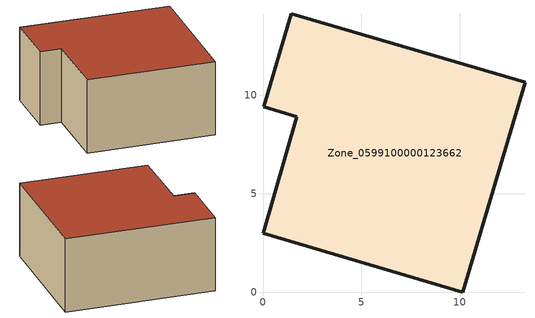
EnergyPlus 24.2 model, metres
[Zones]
Zone_0599100000123662
 floor ground (C_G): 13.33,10.67 10.16,0 0,2.99 1.73,8.92 0.04,9.42 1.43,14.15 z0
 wall outside (C_F): 13.33,10.67 1.43,14.15 0.04,9.42 1.73,8.92 0,2.99 10.16,0 13.33,10.67 z0:6.28
 roof outside (C_R): 10.16,0 13.33,10.67 1.43,14.15 0.04,9.42 1.73,8.92 0,2.99 z6.28
[BUILDING]
Pand.0599100000123662: North Axis=0; Terrain=City; Loads Convergence Tolerance Value=0.04; Temperature Convergence Tolerance Value=0.4; Solar Distribution=FullExterior; Maximum Number of Warmup Days=25; Minimum Number of Warmup Days=1
[Site:Location]
Rotterdam.The.Hague.AP_ZH_NLD Design_Conditions: Latitude=51.96; Longitude=4.45; Time Zone=1; Elevation=-4.5
[SITE:GROUNDTEMPERATURE:BUILDINGSURFACE]
18, 18, 18, 18, 18, 18, 18, 18, 18, 18, 18, 18
[MATERIAL] Thermal Absorptance=0.9; Solar Absorptance=0.7; Visible Absorptance=0.7
Name | Roughness | Thickness | Conductivity | Density | Specific Heat
G.D.1965 | MediumSmooth | 0.15 | 1 | 540 | 1210
F.D.1965 | Rough | 0.3 | 0.857143 | 1920 | 840
R.D.1965 | MediumRough | 0.2 | 0.08 | 1500 | 1000
[CONSTRUCTION]
C_G: G.D.1965
C_F: F.D.1965
C_R: R.D.1965
[ZONE]
Zone_0599100000123662: Type=1; Multiplier=1; Ceiling Height=Autocalculate; Volume=Autocalculate; Floor Area=autocalculate; Part of Total Floor Area=Yes
[ZONEINFILTRATION:DESIGNFLOWRATE]
Infil_Zone_0599100000123662: Zone or ZoneList or Space or SpaceList=Zone_0599100000123662; Schedule=AlwaysOn; Design Flow Rate Calculation Method=Flow/Area; Flow Rate per Floor Area=0.0042; Constant Term Coefficient=1; Temperature Term Coefficient=0; Velocity Term Coefficient=0; Velocity Squared Term Coefficient=0
[HVACTEMPLATE:ZONE:IDEALLOADSAIRSYSTEM]
Zone_0599100000123662: Maximum Heating Supply Air Temperature=50; Minimum Cooling Supply Air Temperature=13; Maximum Heating Supply Air Humidity Ratio=0.0156; Minimum Cooling Supply Air Humidity Ratio=0.0077; Heating Limit=NoLimit; Cooling Limit=NoLimit; Dehumidification Control Type=ConstantSensibleHeatRatio; Cooling Sensible Heat Ratio=0.7; Dehumidification Setpoint=60; Humidification Control Type=None; Humidification Setpoint=30; Outdoor Air Method=None; Outdoor Air Flow Rate per Person=0.00944; Outdoor Air Flow Rate per Zone Floor Area=0; Outdoor Air Flow Rate per Zone=0; Demand Controlled Ventilation Type=None; Outdoor Air Economizer Type=NoEconomizer; Heat Recovery Type=None; Sensible Heat Recovery Effectiveness=0.7; Latent Heat Recovery Effectiveness=0.65
[ZONECONTROL:THERMOSTAT]
ThermostatControl_Zone_0599100000123662: Zone or ZoneList=Zone_0599100000123662; Control Type Schedule=DualSetpointControlType; Control 1=Thermostat_Zone_0599100000123662; Temperature Difference Between Cutout And Setpoint=0
[THERMOSTATSETPOINT:DUALSETPOINT]
Thermostat_Zone_0599100000123662: Heating Setpoint Temperature Schedule=HeatingSetpoint_Zone_0599100000123662; Cooling Setpoint Temperature Schedule=CoolingSetpoint_Zone_0599100000123662
[SCHEDULE:COMPACT]
HeatingSetpoint_Zone_0599100000123662: Through: 12/31, For: AllDays, Until: 24:00, 21
CoolingSetpoint_Zone_0599100000123662: Through: 12/31, For: AllDays, Until: 24:00, 24
DualSetpointControlType: Through: 12/31, For: AllDays, Until: 24:00, 4
AlwaysOn: Through: 12/31, For: AllDays, Until: 24:00, 1
